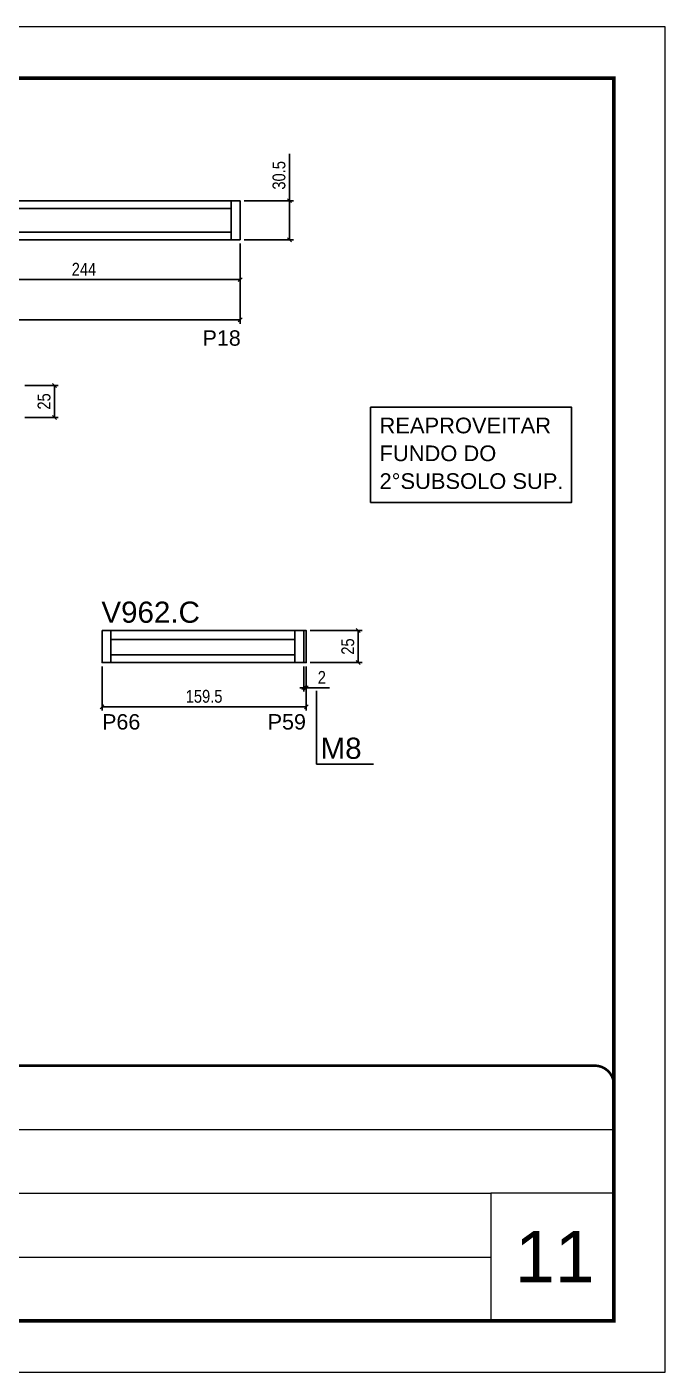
# Model space of a CAD drawing. Extents: x 1959 to 8212, y 239 to 4735.
# Drawn here: x 6129 to 6627, y 1388 to 2438 of the extents above; entities that cross this region are included whole.
import ezdxf

# ---------------------------------------------------------------- set-up
doc = ezdxf.new("R2010")
doc.units = 0
doc.linetypes.add('CONTINUO', pattern=[0])
doc.linetypes.add('DASHED', pattern=[0.75, 0.5, -0.25])
for name, color, linetype in [('5', 5, 'Continuous'), ('COTA', 241, 'Continuous'), ('NOMENCLATURA', 7, 'Continuous'), ('Painéis', 200, 'Continuous'), ('SARR_2.2x7', 40, 'Continuous')]:
    doc.layers.add(name, color=color, linetype=linetype)
for name, color, linetype, lineweight in [('CARIMBO', 255, 'Continuous', 9), ('Folhas', 255, 'Continuous', 9), ('SARRAFO DE PRESSAO', 251, 'DASHED', 9)]:
    doc.layers.add(name, color=color, linetype=linetype, lineweight=lineweight)
doc.styles.add('ARIAL', font='arial.ttf')
doc.styles.add('COTA TECNICA', font='techl___.ttf', dxfattribs={"height": 10})
doc.styles.add('COTA TECNICA-50', font='techl___.ttf', dxfattribs={"height": 10})
doc.styles.get("Standard").update_dxf_attribs({"font": 'arial.ttf'})
doc.dimstyles.new('COTA PAINEL-50', dxfattribs={"dimtxt": 10, "dimasz": 3, "dimexe": 3, "dimexo": 3, "dimgap": 3, "dimtad": 1, "dimdec": 1, "dimzin": 12, "dimdsep": 46, "dimtxsty": 'COTA TECNICA-50', "dimblk1": 'OBLIQUE', "dimblk2": 'OBLIQUE', "dimsah": 1, "dimcen": 0.9, "dimclrd": 4, "dimclre": 4, "dimclrt": 240, "dimadec": 1, "dimazin": 3, "dimtfac": 1, "dimtdec": 1, "dimtmove": 0, "dimatfit": 3, "dimfxl": 1, "dimtolj": 1, "dimtzin": 12, "dimarcsym": 0})
doc.dimstyles.new('PAINEL', dxfattribs={"dimtxt": 10, "dimasz": 3, "dimexe": 3, "dimexo": 3, "dimgap": 3, "dimtad": 1, "dimdec": 1, "dimzin": 12, "dimdsep": 46, "dimtxsty": 'COTA TECNICA', "dimblk1": 'OBLIQUE', "dimblk2": 'OBLIQUE', "dimsah": 1, "dimcen": 0.9, "dimclrd": 4, "dimclre": 4, "dimclrt": 240, "dimadec": 1, "dimazin": 3, "dimtfac": 1, "dimtdec": 1, "dimtmove": 0, "dimatfit": 3, "dimfxl": 1, "dimtolj": 1, "dimtzin": 12, "dimarcsym": 0})

# ---------------------------------------------------------------- blocks, each defined once
blk = doc.blocks.new('9999999999')
at = {"color": 30, "linetype": 'CONTINUO'}
for p, q in [((98564.6, 34379.6), (99584, 34379.6)), ((98564.6, 34329.8), (99488, 34329.8)), ((99584, 34329.8), (99488, 34329.8)), ((99488, 34329.8), (99488, 34230.2)), ((98564.6, 34280), (99488, 34280))]:
    blk.add_line(p, q, dxfattribs=at)
at = {"color": 30, "linetype": 'CONTINUO', "const_width": 2}
blk.add_lwpolyline([(99584, 34230.2), (99584, 34414.4, 0.414214), (99569, 34429.4), (98229, 34429.4, 0.414214), (98214, 34414.4), (98214, 34245.2, 0.414214), (98229, 34230.2), (99584, 34230.2)], format="xyb", dxfattribs=at)
at = {"layer": 'Folhas'}
blk.add_lwpolyline([(98139, 34190.2), (99624, 34190.2), (99624, 35240.2), (98139, 35240.2)], close=True, dxfattribs=at)
at = {"layer": 'Folhas', "color": 30, "const_width": 3}
blk.add_lwpolyline([(98214, 34230.2), (99584, 34230.2), (99584, 35200.2), (98214, 35200.2)], close=True, dxfattribs=at)
blk = doc.blocks.new('_Oblique')
at = {"color": 0, "linetype": 'ByBlock', "lineweight": -2}
blk.add_line((-0.5, -0.5), (0.5, 0.5), dxfattribs=at)
blk = doc.blocks.new('*D594')
at = {"layer": 'COTA', "color": 4, "lineweight": -2, "transparency": 16777216}
for p, q in [((6051.6, 2268.9), (6051.6, 2237.8)), ((6295.6, 2268.9), (6295.6, 2237.8)), ((6051.6, 2240.8), (6295.6, 2240.8))]:
    blk.add_line(p, q, dxfattribs=at)
at = {"layer": 'Defpoints', "color": 0, "transparency": 16777216}
for p in [(6051.6, 2271.9), (6295.6, 2271.9), (6295.6, 2240.8)]:
    blk.add_point(p, dxfattribs=at)
at = {"layer": 'COTA', "color": 4, "lineweight": -2, "transparency": 16777216, "xscale": 3, "yscale": 3, "zscale": 3, "rotation": 180}
blk.add_blockref('_Oblique', (6051.6, 2240.8), dxfattribs=at)
at = {"layer": 'COTA', "color": 4, "lineweight": -2, "transparency": 16777216, "xscale": 3, "yscale": 3, "zscale": 3}
blk.add_blockref('_Oblique', (6295.6, 2240.8), dxfattribs=at)
at = {"layer": 'COTA', "color": 240, "transparency": 16777216, "insert": (6173.6, 2248.9), "char_height": 10, "attachment_point": 5, "style": 'COTA TECNICA'}
blk.add_mtext('\\A1;244', dxfattribs=at)
blk = doc.blocks.new('*D597')
at = {"layer": 'COTA', "color": 4, "lineweight": -2, "transparency": 16777216}
for p, q in [((5845.6, 2268.9), (5845.6, 2206.4)), ((6295.6, 2268.9), (6295.6, 2206.4)), ((5845.6, 2209.4), (6295.6, 2209.4))]:
    blk.add_line(p, q, dxfattribs=at)
at = {"layer": 'Defpoints', "color": 0, "transparency": 16777216}
for p in [(5845.6, 2271.9), (6295.6, 2271.9), (6295.6, 2209.4)]:
    blk.add_point(p, dxfattribs=at)
at = {"layer": 'COTA', "color": 4, "lineweight": -2, "transparency": 16777216, "xscale": 3, "yscale": 3, "zscale": 3, "rotation": 180}
blk.add_blockref('_Oblique', (5845.6, 2209.4), dxfattribs=at)
at = {"layer": 'COTA', "color": 4, "lineweight": -2, "transparency": 16777216, "xscale": 3, "yscale": 3, "zscale": 3}
blk.add_blockref('_Oblique', (6295.6, 2209.4), dxfattribs=at)
at = {"layer": 'COTA', "color": 240, "transparency": 16777216, "insert": (6070.6, 2217.5), "char_height": 10, "attachment_point": 5, "style": 'COTA TECNICA'}
blk.add_mtext('\\A1;450', dxfattribs=at)
blk = doc.blocks.new('*D598')
at = {"layer": 'COTA', "color": 4, "lineweight": -2, "transparency": 16777216}
for p, q in [((6334.1, 2302.4), (6334.1, 2339)), ((6298.6, 2302.4), (6337.1, 2302.4)), ((6334.1, 2271.9), (6334.1, 2302.4)), ((6298.6, 2271.9), (6337.1, 2271.9))]:
    blk.add_line(p, q, dxfattribs=at)
at = {"layer": 'Defpoints', "color": 0, "transparency": 16777216}
for p in [(6295.6, 2302.4), (6334.1, 2302.4), (6295.6, 2271.9)]:
    blk.add_point(p, dxfattribs=at)
at = {"layer": 'COTA', "color": 4, "lineweight": -2, "transparency": 16777216, "xscale": 3, "yscale": 3, "zscale": 3}
for p, rotation in [((6334.1, 2302.4), 90), ((6334.1, 2271.9), 270)]:
    blk.add_blockref('_Oblique', p, dxfattribs=dict(at, rotation=rotation))
at = {"layer": 'COTA', "color": 240, "transparency": 16777216, "insert": (6325.9, 2322.2), "char_height": 10, "attachment_point": 5, "rotation": 90, "style": 'COTA TECNICA'}
blk.add_mtext('\\A1;30.5', dxfattribs=at)
blk = doc.blocks.new('*D616')
at = {"layer": 'COTA', "color": 4, "lineweight": -2, "transparency": 16777216}
for p, q in [((6127.4, 2158.2), (6153.6, 2158.2)), ((6150.6, 2158.2), (6150.6, 2133.2)), ((6127.4, 2133.2), (6153.6, 2133.2))]:
    blk.add_line(p, q, dxfattribs=at)
at = {"layer": 'Defpoints', "color": 0, "transparency": 16777216}
for p in [(6124.4, 2158.2), (6124.4, 2133.2), (6150.6, 2133.2)]:
    blk.add_point(p, dxfattribs=at)
at = {"layer": 'COTA', "color": 4, "lineweight": -2, "transparency": 16777216, "xscale": 3, "yscale": 3, "zscale": 3}
for p, rotation in [((6150.6, 2158.2), 90), ((6150.6, 2133.2), 270)]:
    blk.add_blockref('_Oblique', p, dxfattribs=dict(at, rotation=rotation))
at = {"layer": 'COTA', "color": 240, "transparency": 16777216, "insert": (6142.5, 2145.7), "char_height": 10, "attachment_point": 5, "rotation": 90, "style": 'COTA TECNICA'}
blk.add_mtext('\\A1;25', dxfattribs=at)
blk = doc.blocks.new('*D650')
at = {"layer": 'COTA', "color": 4, "linetype": 'ByBlock', "lineweight": -2, "transparency": 16777216}
for p, q in [((6187.7, 1938.9), (6187.7, 1904.4)), ((6347.2, 1938.9), (6347.2, 1904.4)), ((6187.7, 1907.4), (6347.2, 1907.4))]:
    blk.add_line(p, q, dxfattribs=at)
at = {"layer": 'Defpoints', "color": 0, "linetype": 'ByBlock', "transparency": 16777216}
for p in [(6187.7, 1941.9), (6347.2, 1941.9), (6347.2, 1907.4)]:
    blk.add_point(p, dxfattribs=at)
at = {"layer": 'COTA', "color": 4, "linetype": 'ByBlock', "lineweight": -2, "transparency": 16777216, "xscale": 3, "yscale": 3, "zscale": 3, "rotation": 180}
blk.add_blockref('_Oblique', (6187.7, 1907.4), dxfattribs=at)
at = {"layer": 'COTA', "color": 4, "linetype": 'ByBlock', "lineweight": -2, "transparency": 16777216, "xscale": 3, "yscale": 3, "zscale": 3}
blk.add_blockref('_Oblique', (6347.2, 1907.4), dxfattribs=at)
at = {"layer": 'COTA', "color": 240, "linetype": 'ByBlock', "transparency": 16777216, "insert": (6267.4, 1915.5), "char_height": 10, "attachment_point": 5, "style": 'COTA TECNICA-50'}
blk.add_mtext('\\A1;159.5', dxfattribs=at)
blk = doc.blocks.new('*D651')
at = {"layer": 'COTA', "color": 4, "lineweight": -2, "transparency": 16777216}
for p, q in [((6350.2, 1966.9), (6390.7, 1966.9)), ((6387.7, 1966.9), (6387.7, 1941.9)), ((6350.2, 1941.9), (6390.7, 1941.9))]:
    blk.add_line(p, q, dxfattribs=at)
at = {"layer": 'Defpoints', "color": 0, "transparency": 16777216}
for p in [(6347.2, 1966.9), (6347.2, 1941.9), (6387.7, 1941.9)]:
    blk.add_point(p, dxfattribs=at)
at = {"layer": 'COTA', "color": 4, "lineweight": -2, "transparency": 16777216, "xscale": 3, "yscale": 3, "zscale": 3}
for p, rotation in [((6387.7, 1966.9), 90), ((6387.7, 1941.9), 270)]:
    blk.add_blockref('_Oblique', p, dxfattribs=dict(at, rotation=rotation))
at = {"layer": 'COTA', "color": 240, "transparency": 16777216, "insert": (6379.6, 1954.4), "char_height": 10, "attachment_point": 5, "rotation": 90, "style": 'COTA TECNICA'}
blk.add_mtext('\\A1;25', dxfattribs=at)
blk = doc.blocks.new('*D695')
at = {"layer": 'COTA', "color": 4, "lineweight": -2, "transparency": 16777216}
for p, q in [((6345.2, 1938.9), (6345.2, 1919.3)), ((6347.2, 1938.9), (6347.2, 1919.3)), ((6345.2, 1922.3), (6342.2, 1922.3)), ((6345.2, 1922.3), (6347.2, 1922.3)), ((6347.2, 1922.3), (6365.3, 1922.3))]:
    blk.add_line(p, q, dxfattribs=at)
at = {"layer": 'Defpoints', "color": 0, "transparency": 16777216}
for p in [(6345.2, 1941.9), (6347.2, 1941.9), (6347.2, 1922.3)]:
    blk.add_point(p, dxfattribs=at)
at = {"layer": 'COTA', "color": 4, "lineweight": -2, "transparency": 16777216, "xscale": 3, "yscale": 3, "zscale": 3}
blk.add_blockref('_Oblique', (6345.2, 1922.3), dxfattribs=at)
at = {"layer": 'COTA', "color": 4, "lineweight": -2, "transparency": 16777216, "xscale": 3, "yscale": 3, "zscale": 3, "rotation": 180}
blk.add_blockref('_Oblique', (6347.2, 1922.3), dxfattribs=at)
at = {"layer": 'COTA', "color": 240, "transparency": 16777216, "insert": (6359.3, 1930.3), "char_height": 10, "attachment_point": 5, "style": 'COTA TECNICA'}
blk.add_mtext('\\A1;2', dxfattribs=at)

msp = doc.modelspace()

# ---------------------------------------------------------------- linework, layer by layer
at = {"layer": 'COTA'}
msp.add_lwpolyline([(6397.36, 2141.14), (6554.31, 2141.14), (6554.31, 2066.89), (6397.36, 2066.89)], close=True, dxfattribs=at)
at = {"layer": 'NOMENCLATURA', "linetype": 'Continuous'}
for p, q in [((6355.11, 1862.56), (6355.11, 1919.79)), ((6399.76, 1862.56), (6355.11, 1862.56))]:
    msp.add_line(p, q, dxfattribs=at)
at = {"layer": 'Painéis'}
for p, q in [((5845.63, 2302.43), (6295.63, 2302.43)), ((6295.63, 2302.43), (6295.63, 2271.93)), ((6295.63, 2271.93), (5845.63, 2271.93))]:
    msp.add_line(p, q, dxfattribs=at)
at = {"layer": 'Painéis', "linetype": 'ByBlock'}
msp.add_line((6345.2, 1966.92), (6345.2, 1941.92), dxfattribs=at)
msp.add_lwpolyline([(6187.7, 1966.92), (6187.7, 1941.92), (6347.2, 1941.92), (6347.2, 1966.92)], close=True, dxfattribs=at)
at = {"layer": 'SARR_2.2x7', "linetype": 'Continuous'}
for p, q in [((6288.63, 2302.43), (6288.63, 2271.93)), ((6051.63, 2296.43), (6288.63, 2296.43)), ((6051.63, 2277.93), (6288.63, 2277.93)), ((6194.7, 1966.92), (6194.7, 1941.92)), ((6338.2, 1966.92), (6338.2, 1941.92)), ((6194.7, 1959.92), (6338.2, 1959.92)), ((6194.7, 1947.92), (6338.2, 1947.92))]:
    msp.add_line(p, q, dxfattribs=at)

# ---------------------------------------------------------------- block references
at = {"layer": 'SARRAFO DE PRESSAO', "color": 6, "linetype": 'ByBlock'}
msp.add_blockref('9999999999', (-92996.71, -32802.14), dxfattribs=at)

# ---------------------------------------------------------------- texts
at = {"color": 0, "linetype": 'Continuous', "ltscale": 5, "style": 'ARIAL'}
for s, height, p in [('REAPROVEITAR ', 12.2353, (6404.34, 2120.83)), ('FUNDO DO', 12.235, (6404.34, 2099.12)), ('2°SUBSOLO SUP.', 12.2353, (6404.34, 2077.42))]:
    msp.add_text(s, height=height, dxfattribs=at).set_placement(p)
at = {"layer": '5', "linetype": 'Continuous'}
for s, rotation, p in [('P18', 359.99996, (6266.2, 2189.23)), ('P66', 0.00004, (6187.78, 1889.63)), ('P59', 359.99996, (6317.07, 1889.63))]:
    msp.add_text(s, height=12, rotation=rotation, dxfattribs=at).set_placement(p)
at = {"layer": 'CARIMBO', "style": 'ARIAL'}
msp.add_text('11', height=40, dxfattribs=at).set_placement((6510.13, 1458.21))
at = {"layer": 'NOMENCLATURA', "linetype": 'Continuous'}
for s, p in [('V962.C', (6187.23, 1972.98)), ('M8', (6358.32, 1866.76))]:
    msp.add_text(s, height=16.5, dxfattribs=at).set_placement(p)

# ---------------------------------------------------------------- dimensions: what is measured, and where the dimension line sits
at = {"layer": 'COTA'}
for base, p1, p2, picture, middle in [((6334.09, 2302.43), (6295.63, 2271.93), (6295.63, 2302.43), '*D598', (6325.87, 2322.22)), ((6150.57, 2133.25), (6124.38, 2158.25), (6124.38, 2133.25), '*D616', (6142.46, 2145.75)), ((6387.72, 1941.92), (6347.2, 1966.92), (6347.2, 1941.92), '*D651', (6379.61, 1954.42))]:
    dim = msp.add_linear_dim(base=base, p1=p1, p2=p2, angle=90, dimstyle='PAINEL', dxfattribs=at)
    dim.commit()
    dim.dimension.update_dxf_attribs({"geometry": picture, "text_midpoint": middle})
for base, p1, p2, picture, middle in [((6295.63, 2209.43), (5845.63, 2271.93), (6295.63, 2271.93), '*D597', (6070.63, 2217.54)), ((6295.63, 2240.82), (6051.63, 2271.93), (6295.63, 2271.93), '*D594', (6173.63, 2248.9)), ((6347.2, 1922.3), (6345.2, 1941.92), (6347.2, 1941.92), '*D695', (6359.26, 1930.3))]:
    dim = msp.add_linear_dim(base=base, p1=p1, p2=p2, dimstyle='PAINEL', dxfattribs=at)
    dim.commit()
    dim.dimension.update_dxf_attribs({"geometry": picture, "text_midpoint": middle})
at = {"layer": 'COTA', "color": 1, "linetype": 'ByBlock'}
dim = msp.add_linear_dim(base=(6347.2, 1907.38), p1=(6187.7, 1941.92), p2=(6347.2, 1941.92), dimstyle='COTA PAINEL-50', override={"dimarcsym": 1}, dxfattribs=at)
dim.commit()
dim.dimension.update_dxf_attribs({"geometry": '*D650', "text_midpoint": (6267.45, 1915.52)})

doc.saveas('drawing.dxf')
